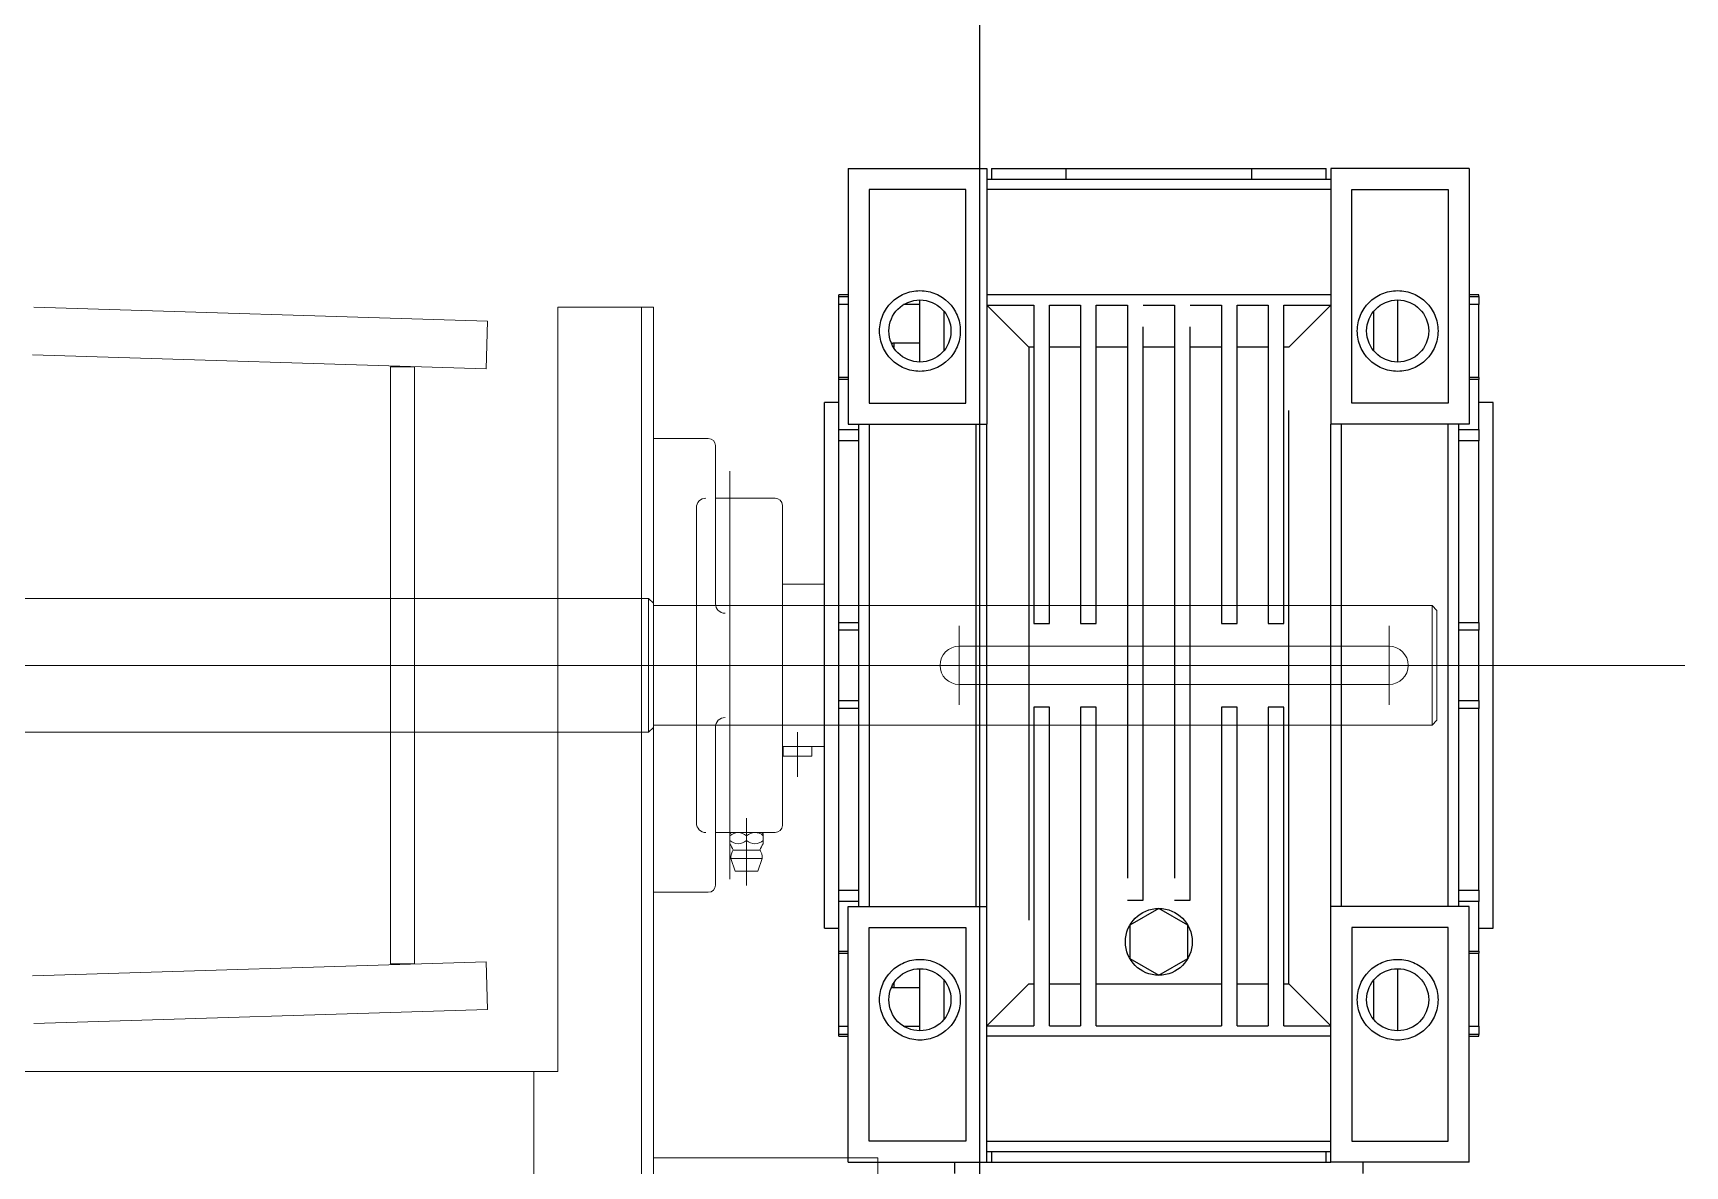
# Model space of a CAD drawing. Header units: millimetres. Extents: x 163705 to 1616509, y 81827 to 302547.
# Drawn here: x 228077 to 228422.8, y 147925.4 to 148162.6 of the extents above; entities that cross this region are included whole.
import ezdxf

# ---------------------------------------------------------------- set-up
doc = ezdxf.new("R2010")
doc.units = ezdxf.units.MM
doc.header["$LTSCALE"] = 10
doc.linetypes.add('ACAD_ISO02W100', pattern=[15, 12, -3])
doc.linetypes.add('CENTER2', pattern=[28.575, 19.05, -3.175, 3.175, -3.175])
for name, color, linetype, lineweight in [('1-中心线', 1, 'CENTER2', 0), ('1-虚线', 8, 'ACAD_ISO02W100', 0), ('1-设备轮廓', 2, 'Continuous', 18)]:
    doc.layers.add(name, color=color, linetype=linetype, lineweight=lineweight)

# ---------------------------------------------------------------- blocks, each defined once
blk = doc.blocks.new('A$Cb1654539')
at = {"lineweight": 25}
for p, q in [((-31.39, -9.92), (-31.39, -63.42)), ((-31.39, -9.92), (-2.39, -9.92)), ((-9.19, -7.54), (-9.19, -9.92)), ((-2.39, -9.92), (-2.39, -63.42)), ((69.61, -9.92), (-2.39, -9.92)), ((-1.39, -9.92), (-1.39, -12.12)), ((68.61, -12.12), (68.61, -9.92)), ((98.61, -9.92), (69.61, -9.92)), ((69.61, -9.92), (69.61, -63.42)), ((76.41, -9.92), (76.41, -7.54)), ((98.61, -9.92), (98.61, -63.42)), ((69.61, -12.12), (-2.39, -12.12)), ((-6.79, -14.32), (-26.99, -14.32)), ((-26.99, -14.32), (-26.99, -59.02)), ((-6.79, -59.02), (-6.79, -14.32)), ((69.61, -14.32), (-2.39, -14.32)), ((74.01, -14.32), (94.21, -14.32)), ((74.01, -59.02), (74.01, -14.32)), ((94.21, -14.32), (94.21, -59.02)), ((-31.39, -36.32), (-33.39, -36.32)), ((-33.39, -36.32), (-33.39, -36.67)), ((-33.39, -38.39), (-33.39, -36.67)), ((-33.39, -36.67), (-31.39, -36.67)), ((-16.39, -37.42), (-16.39, -50.42)), ((-2.39, -36.28), (69.61, -36.28)), ((83.61, -37.42), (83.61, -50.42)), ((100.61, -36.32), (98.61, -36.32)), ((98.61, -36.67), (100.61, -36.67)), ((100.61, -36.32), (100.61, -36.67)), ((100.61, -36.67), (100.61, -38.39)), ((-33.39, -38.39), (-33.39, -53.67)), ((-31.39, -38.39), (-33.39, -38.39)), ((-11.39, -39.76), (-11.39, -48.07)), ((6.41, -47.28), (-2.39, -38.48)), ((7.43, -38.48), (-2.39, -38.48)), ((7.43, -38.48), (7.43, -105.17)), ((17.24, -38.48), (10.7, -38.48)), ((10.7, -105.17), (10.7, -38.48)), ((17.24, -38.48), (17.24, -105.17)), ((46.7, -38.48), (20.52, -38.48)), ((20.52, -105.17), (20.52, -38.48)), ((46.7, -38.48), (46.7, -105.17)), ((56.52, -38.48), (49.97, -38.48)), ((49.97, -105.17), (49.97, -38.48)), ((56.52, -38.48), (56.52, -105.17)), ((69.61, -38.48), (59.79, -38.48)), ((59.79, -105.17), (59.79, -38.48)), ((69.61, -38.48), (60.81, -47.28)), ((78.61, -48.07), (78.61, -39.76)), ((87.04, -38.39), (83.61, -38.39)), ((100.61, -38.39), (98.61, -38.39)), ((100.61, -38.39), (100.61, -53.67)), ((7.43, -47.28), (6.41, -47.28)), ((6.41, -47.28), (6.41, -180.55)), ((17.24, -47.28), (10.7, -47.28)), ((46.7, -47.28), (20.52, -47.28)), ((56.52, -47.28), (49.97, -47.28)), ((60.81, -47.28), (59.79, -47.28)), ((60.81, -180.55), (60.81, -47.28)), ((89.11, -46.46), (83.61, -46.46)), ((89.11, -47.38), (89.11, -46.46)), ((33.61, -49.03), (27.55, -52.53)), ((39.67, -52.53), (33.61, -49.03)), ((-31.39, -53.67), (-33.39, -53.67)), ((-33.39, -54.08), (-33.39, -53.67)), ((-33.39, -54.08), (-33.39, -64.51)), ((-31.39, -54.08), (-33.39, -54.08)), ((27.55, -52.53), (27.55, -59.53)), ((39.67, -59.53), (39.67, -52.53)), ((100.61, -53.67), (98.61, -53.67)), ((100.61, -54.08), (98.61, -54.08)), ((100.61, -53.67), (100.61, -54.08)), ((100.61, -54.08), (100.61, -64.51)), ((-33.39, -58.92), (-36.39, -58.92)), ((-36.39, -58.92), (-36.39, -168.92)), ((-26.99, -59.02), (-6.79, -59.02)), ((27.55, -59.53), (33.61, -63.03)), ((33.61, -63.03), (39.67, -59.53)), ((94.21, -59.02), (74.01, -59.02)), ((103.61, -58.92), (100.61, -58.92)), ((103.61, -58.92), (103.61, -168.92)), ((-33.39, -66.88), (-33.39, -64.51)), ((-33.39, -64.51), (-29.19, -64.51)), ((-31.39, -63.42), (-2.39, -63.42)), ((-29.19, -63.42), (-29.19, -164.42)), ((-26.99, -63.42), (-26.99, -164.42)), ((-4.59, -164.42), (-4.59, -63.42)), ((-2.39, -63.42), (-2.39, -164.42)), ((27.06, -64.78), (27.06, -189.35)), ((30.34, -64.78), (27.06, -64.78)), ((30.34, -189.35), (30.34, -64.78)), ((36.88, -64.78), (36.88, -189.35)), ((40.15, -64.78), (36.88, -64.78)), ((40.15, -189.35), (40.15, -64.78)), ((98.61, -63.42), (69.61, -63.42)), ((69.61, -63.42), (69.61, -164.42)), ((71.81, -63.42), (71.81, -164.42)), ((94.21, -164.42), (94.21, -63.42)), ((96.41, -63.42), (96.41, -164.42)), ((96.41, -64.51), (100.61, -64.51)), ((100.61, -64.51), (100.61, -66.88)), ((-33.39, -66.88), (-33.39, -104.91)), ((-29.19, -66.88), (-33.39, -66.88)), ((100.61, -66.88), (96.41, -66.88)), ((100.61, -66.88), (100.61, -104.91)), ((-33.39, -106.54), (-33.39, -104.91)), ((-33.39, -104.91), (-29.19, -104.91)), ((-33.39, -106.54), (-33.39, -121.29)), ((-29.19, -106.54), (-33.39, -106.54)), ((7.43, -105.17), (10.7, -105.17)), ((17.24, -105.17), (20.52, -105.17)), ((46.7, -105.17), (49.97, -105.17)), ((56.52, -105.17), (59.79, -105.17)), ((96.41, -104.91), (100.61, -104.91)), ((100.61, -106.54), (96.41, -106.54)), ((100.61, -104.91), (100.61, -106.54)), ((100.61, -106.54), (100.61, -121.29)), ((-33.39, -122.92), (-33.39, -121.29)), ((-33.39, -121.29), (-29.19, -121.29)), ((-33.39, -122.92), (-33.39, -160.95)), ((-29.19, -122.92), (-33.39, -122.92)), ((7.43, -122.67), (7.43, -189.35)), ((10.7, -122.67), (7.43, -122.67)), ((10.7, -189.35), (10.7, -122.67)), ((17.24, -122.67), (17.24, -189.35)), ((20.52, -122.67), (17.24, -122.67)), ((20.52, -189.35), (20.52, -122.67)), ((49.97, -122.67), (46.7, -122.67)), ((46.7, -122.67), (46.7, -189.35)), ((49.97, -189.35), (49.97, -122.67)), ((56.52, -122.67), (56.52, -189.35)), ((59.79, -122.67), (56.52, -122.67)), ((59.79, -189.35), (59.79, -122.67)), ((96.41, -121.29), (100.61, -121.29)), ((100.61, -122.92), (96.41, -122.92)), ((100.61, -121.29), (100.61, -122.92)), ((100.61, -122.92), (100.61, -160.95)), ((-33.39, -163.32), (-33.39, -160.95)), ((-33.39, -160.95), (-29.19, -160.95)), ((96.41, -160.95), (100.61, -160.95)), ((100.61, -160.95), (100.61, -163.32)), ((-33.39, -163.32), (-33.39, -173.75)), ((-29.19, -163.32), (-33.39, -163.32)), ((-31.39, -217.92), (-31.39, -164.42)), ((-31.39, -164.42), (-2.39, -164.42)), ((-2.39, -217.92), (-2.39, -164.42)), ((98.61, -164.42), (69.61, -164.42)), ((69.61, -217.92), (69.61, -164.42)), ((100.61, -163.32), (96.41, -163.32)), ((98.61, -217.92), (98.61, -164.42)), ((100.61, -163.32), (100.61, -173.75)), ((-36.39, -168.92), (-33.39, -168.92)), ((-26.99, -168.82), (-6.79, -168.82)), ((-26.99, -213.52), (-26.99, -168.82)), ((-6.79, -168.82), (-6.79, -213.52)), ((94.21, -168.82), (74.01, -168.82)), ((74.01, -168.82), (74.01, -213.52)), ((94.21, -213.52), (94.21, -168.82)), ((100.61, -168.92), (103.61, -168.92)), ((-33.39, -174.17), (-33.39, -173.75)), ((-33.39, -173.75), (-31.39, -173.75)), ((-33.39, -174.17), (-31.39, -174.17)), ((-33.39, -174.17), (-33.39, -189.44)), ((98.61, -173.75), (100.61, -173.75)), ((98.61, -174.17), (100.61, -174.17)), ((100.61, -173.75), (100.61, -174.17)), ((100.61, -174.17), (100.61, -189.44)), ((-16.39, -177.42), (-16.39, -190.42)), ((-11.39, -179.76), (-11.39, -188.07)), ((78.61, -188.07), (78.61, -179.76)), ((83.61, -177.42), (83.61, -190.42)), ((6.41, -180.55), (-2.39, -189.35)), ((6.41, -180.55), (7.43, -180.55)), ((10.7, -180.55), (17.24, -180.55)), ((20.52, -180.55), (27.06, -180.55)), ((30.34, -180.55), (36.88, -180.55)), ((40.15, -180.55), (46.7, -180.55)), ((49.97, -180.55), (56.52, -180.55)), ((59.79, -180.55), (60.81, -180.55)), ((69.61, -189.35), (60.81, -180.55)), ((83.61, -181.37), (89.11, -181.37)), ((89.11, -181.37), (89.11, -180.45)), ((-33.39, -191.17), (-33.39, -189.44)), ((-33.39, -189.44), (-31.39, -189.44)), ((7.43, -189.35), (-2.39, -189.35)), ((17.24, -189.35), (10.7, -189.35)), ((27.06, -189.35), (20.52, -189.35)), ((36.88, -189.35), (30.34, -189.35)), ((46.7, -189.35), (40.15, -189.35)), ((56.52, -189.35), (49.97, -189.35)), ((69.61, -189.35), (59.79, -189.35)), ((83.61, -189.44), (87.04, -189.44)), ((98.61, -189.44), (100.61, -189.44)), ((100.61, -189.44), (100.61, -191.17)), ((-33.39, -191.17), (-33.39, -191.52)), ((-31.39, -191.17), (-33.39, -191.17)), ((-33.39, -191.52), (-31.39, -191.52)), ((69.61, -191.55), (-2.39, -191.55)), ((100.61, -191.17), (98.61, -191.17)), ((98.61, -191.52), (100.61, -191.52)), ((100.61, -191.17), (100.61, -191.52)), ((-6.79, -213.52), (-26.99, -213.52)), ((-2.39, -213.52), (69.61, -213.52)), ((74.01, -213.52), (94.21, -213.52)), ((69.61, -215.72), (-2.39, -215.72)), ((-1.39, -215.72), (-1.39, -217.92)), ((14.23, -217.92), (14.23, -215.72)), ((52.98, -215.72), (52.98, -217.92)), ((68.61, -217.92), (68.61, -215.72)), ((-31.39, -217.92), (-2.39, -217.92)), ((14.23, -217.92), (-1.39, -217.92)), ((52.98, -217.92), (14.23, -217.92)), ((68.61, -217.92), (52.98, -217.92)), ((98.61, -217.92), (69.61, -217.92))]:
    blk.add_line(p, q, dxfattribs=at)
for centre, radius in [((-16.39, -43.92), 8.45), ((-16.39, -43.92), 6.5), ((83.61, -43.92), 8.45), ((83.61, -43.92), 6.5), ((33.61, -56.03), 7), ((-16.39, -183.92), 8.45), ((83.61, -183.92), 8.45), ((-16.39, -183.92), 6.5), ((83.61, -183.92), 6.5)]:
    blk.add_circle(centre, radius, dxfattribs=at)
for centre, start, end in [((89.11, -46.96), 37.856, 90), ((89.11, -180.87), 270, 322.144)]:
    blk.add_arc(centre, 0.5, start, end, dxfattribs=at)
blk = doc.blocks.new('A$Ce0621208')
for p, q in [((-1039.06, 993.69), (-1039.06, 366.85)), ((-1051.56, 978.05), (-1050.56, 979.05)), ((-1027.56, 979.05), (-1050.56, 979.05)), ((-1026.56, 978.05), (-1027.56, 979.05)), ((-1051.56, 815.05), (-1051.56, 978.05)), ((-1051.56, 978.05), (-1026.56, 978.05)), ((-1026.56, 815.05), (-1026.56, 978.05)), ((-1030.81, 969.05), (-1047.31, 969.05)), ((-1043.06, 879.05), (-1043.06, 969.05)), ((-1035.06, 879.05), (-1035.06, 969.05)), ((-1030.81, 879.05), (-1047.31, 879.05)), ((-1039.06, 867.69), (-1039.06, 332.26)), ((-1022.06, 850.85), (-1056.06, 850.85)), ((-1056.06, 842.05), (-1056.06, 850.85)), ((-1022.06, 842.05), (-1022.06, 850.85)), ((-1051.56, 815.05), (-1051.56, 850.05)), ((-1026.56, 815.05), (-1026.56, 850.05)), ((-1020.06, 848.25), (-1022.06, 848.25)), ((-1020.06, 842.25), (-1020.06, 848.25)), ((-1015.72, 845.25), (-1025.06, 845.25)), ((-1074.06, 828.05), (-1074.06, 840.55)), ((-1005.56, 842.05), (-1072.56, 842.05)), ((-1020.06, 842.25), (-1022.06, 842.25)), ((-1004.06, 828.05), (-1004.06, 840.55)), ((-1004.06, 837.75), (-1003.76, 838.05)), ((-1004.06, 831.35), (-1004.06, 837.75)), ((-1004.06, 831.35), (-1004.06, 837.75)), ((-1004.06, 832.52), (-1004.06, 837.75)), ((-1001.71, 838.05), (-1003.76, 838.05)), ((-1000.4, 831.75), (-1000.4, 837.35)), ((-998.66, 831.25), (-998.66, 837.85)), ((-995.96, 836.95), (-998.66, 837.85)), ((-995.96, 832.15), (-995.96, 836.95)), ((-995.96, 832.15), (-995.96, 836.95)), ((-995.96, 832.15), (-995.96, 836.95)), ((-995.96, 832.15), (-995.96, 836.95)), ((-992.96, 834.55), (-1007.06, 834.55)), ((-1004.06, 828.05), (-1004.06, 834.25)), ((-1004.06, 828.05), (-1004.06, 834.25)), ((-1004.06, 829.02), (-1004.06, 834.25)), ((-998.39, 831.05), (-1079.72, 831.05)), ((-994.33, 831.05), (-1010.93, 831.05)), ((-1004.06, 832.52), (-1004.06, 831.51)), ((-1003.76, 831.05), (-1004.06, 831.35)), ((-1001.71, 831.05), (-1003.76, 831.05)), ((-995.96, 832.15), (-998.66, 831.25)), ((-1086.56, 815.05), (-1086.56, 826.55)), ((-1051.97, 828.05), (-1085.06, 828.05)), ((-993.06, 828.05), (-1026.14, 828.05)), ((-1004.06, 829.02), (-1004.06, 828.05)), ((-991.56, 815.05), (-991.56, 826.55)), ((-1006.06, 824.05), (-1072.06, 824.05)), ((1899.79, 815.05), (-1114.06, 815.05)), ((-1114.06, 815.05), (-1114.06, 795.05)), ((-991.56, 815.05), (-1086.56, 815.05)), ((-1053.06, 814.05), (-1052.06, 815.05)), ((-1053.06, 814.05), (-1053.06, 396.05)), ((-1025.06, 814.05), (-1053.06, 814.05)), ((-1026.06, 815.05), (-1052.06, 815.05)), ((-1026.06, 815.05), (-1052.06, 815.05)), ((-1025.06, 814.05), (-1026.06, 815.05)), ((-1025.06, 814.05), (-1025.06, 396.05)), ((1899.79, 812.55), (-1114.06, 812.55)), ((-1114.06, 795.05), (-954.06, 795.05)), ((-954.06, 415.05), (-954.06, 795.05)), ((-954.06, 790.05), (1649.79, 790.05)), ((-1114.05, 685.34), (-1111.11, 780.34)), ((-1101.11, 780.05), (-1111.11, 780.34)), ((-1104.06, 685.05), (-1101.11, 780.05)), ((-977, 780.05), (-967, 780.34)), ((-974.06, 685.05), (-977, 780.05)), ((-964.06, 685.34), (-967, 780.34))]:
    blk.add_line(p, q)
for points in [[(-915.94, 862.05), (-915.94, 815.05), (-935.94, 815.05), (-935.94, 862.05)], [(-976.56, 765.05), (-976.56, 760.05), (-1101.56, 760.05), (-1101.56, 765.05)]]:
    blk.add_lwpolyline(points, close=True)
for centre, radius, start, end in [((-1039.06, 969.05), 4, 0, 180), ((-1039.06, 879.05), 4, 180, 0), ((-1072.56, 840.55), 1.5, 90, 180), ((-1005.56, 840.55), 1.5, 0, 90), ((-1001.41, 836.3), 2.65, 138.589, 221.78), ((-1004.36, 836.3), 2.64, 318.589, 41.411), ((-998.26, 842.95), 6, 234.808, 249.039), ((-1000.62, 838.15), 0.8, 282.204, 298.592), ((-998.66, 834.55), 3.3, 90, 121.953), ((-1001.41, 832.8), 2.64, 138.589, 221.411), ((-1004.36, 832.8), 2.64, 318.589, 41.411), ((-1051.97, 830.05), 2, 270, 0), ((-1026.14, 830.05), 2, 180, 270), ((-998.26, 826.14), 6, 110.961, 125.193), ((-998.66, 834.55), 3.3, 238.047, 270), ((-1085.06, 826.55), 1.5, 90, 180), ((-993.06, 826.55), 1.5, 0, 90), ((-1072.06, 826.05), 2, 180, 270), ((-1006.06, 826.05), 2, 270, 0)]:
    blk.add_arc(centre, radius, start, end)
at = {"layer": '1-中心线'}
blk.add_line((-1039.06, 313.92), (-1039.06, 1030.98), dxfattribs=at)
blk = doc.blocks.new('G$C126DDED6')
at = {"rotation": 90}
blk.add_blockref('A$Ce0621208', (1640.05, 2164.12), dxfattribs=at)
at = {"layer": '1-虚线'}
blk.add_blockref('A$Cb1654539', (685.59, 1238.98), dxfattribs=at)
blk = doc.blocks.new('11')
at = {"lineweight": 25}
blk.add_line((1014.49, -1632.4), (1704.49, -1632.4), dxfattribs=at)
blk = doc.blocks.new('A$C790c3438')
at = {"xscale": -1, "rotation": 89.99999999999993}
blk.add_blockref('11', (-18501.61, 10613.13), dxfattribs=at)
at = {"layer": '1-设备轮廓', "rotation": 180}
blk.add_blockref('G$C126DDED6', (-16112.48, 10149.08), dxfattribs=at)

msp = doc.modelspace()

# ---------------------------------------------------------------- block references
msp.add_blockref('A$C790c3438', (245144.313, 139006.156))

doc.saveas('drawing.dxf')
